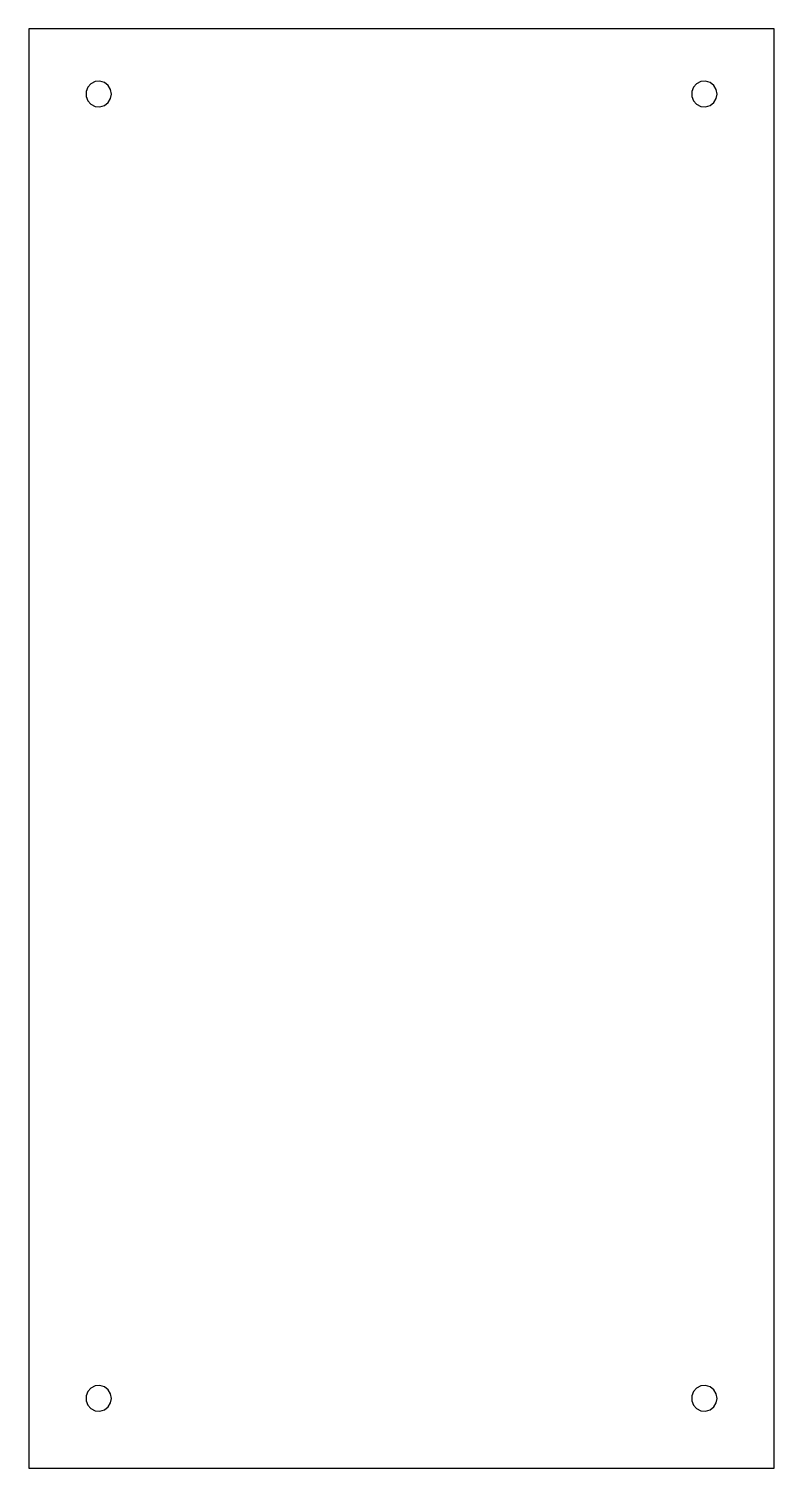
# Model space of a CAD drawing. Header units: millimetres. Extents: x -80 to 80, y 230 to 539.
import ezdxf

# ---------------------------------------------------------------- set-up
doc = ezdxf.new("R2010")
doc.units = ezdxf.units.MM
doc.layers.add('CUT_PROFILE', color=7, linetype='Continuous')

msp = doc.modelspace()

# ---------------------------------------------------------------- linework, layer by layer
at = {"layer": 'CUT_PROFILE'}
for points in [[(-80, 230), (80, 230), (80, 539), (-80, 539)], [(-62.25, 525), (-62.44, 525.99), (-62.97, 526.85), (-63.77, 527.46), (-64.75, 527.74), (-65.75, 527.65), (-66.66, 527.19), (-67.34, 526.45), (-67.7, 525.51), (-67.7, 524.49), (-67.34, 523.55), (-66.66, 522.81), (-65.75, 522.35), (-64.75, 522.26), (-63.77, 522.54), (-62.97, 523.15), (-62.44, 524.01)], [(67.75, 525), (67.56, 525.99), (67.03, 526.85), (66.23, 527.46), (65.25, 527.74), (64.25, 527.65), (63.34, 527.19), (62.66, 526.45), (62.3, 525.51), (62.3, 524.49), (62.66, 523.55), (63.34, 522.81), (64.25, 522.35), (65.25, 522.26), (66.23, 522.54), (67.03, 523.15), (67.56, 524.01)], [(-62.25, 245), (-62.44, 245.99), (-62.97, 246.85), (-63.77, 247.46), (-64.75, 247.74), (-65.75, 247.65), (-66.66, 247.19), (-67.34, 246.45), (-67.7, 245.51), (-67.7, 244.49), (-67.34, 243.55), (-66.66, 242.81), (-65.75, 242.35), (-64.75, 242.26), (-63.77, 242.54), (-62.97, 243.15), (-62.44, 244.01)], [(67.75, 245), (67.56, 245.99), (67.03, 246.85), (66.23, 247.46), (65.25, 247.74), (64.25, 247.65), (63.34, 247.19), (62.66, 246.45), (62.3, 245.51), (62.3, 244.49), (62.66, 243.55), (63.34, 242.81), (64.25, 242.35), (65.25, 242.26), (66.23, 242.54), (67.03, 243.15), (67.56, 244.01)]]:
    msp.add_lwpolyline(points, close=True, dxfattribs=at)

doc.saveas('drawing.dxf')
